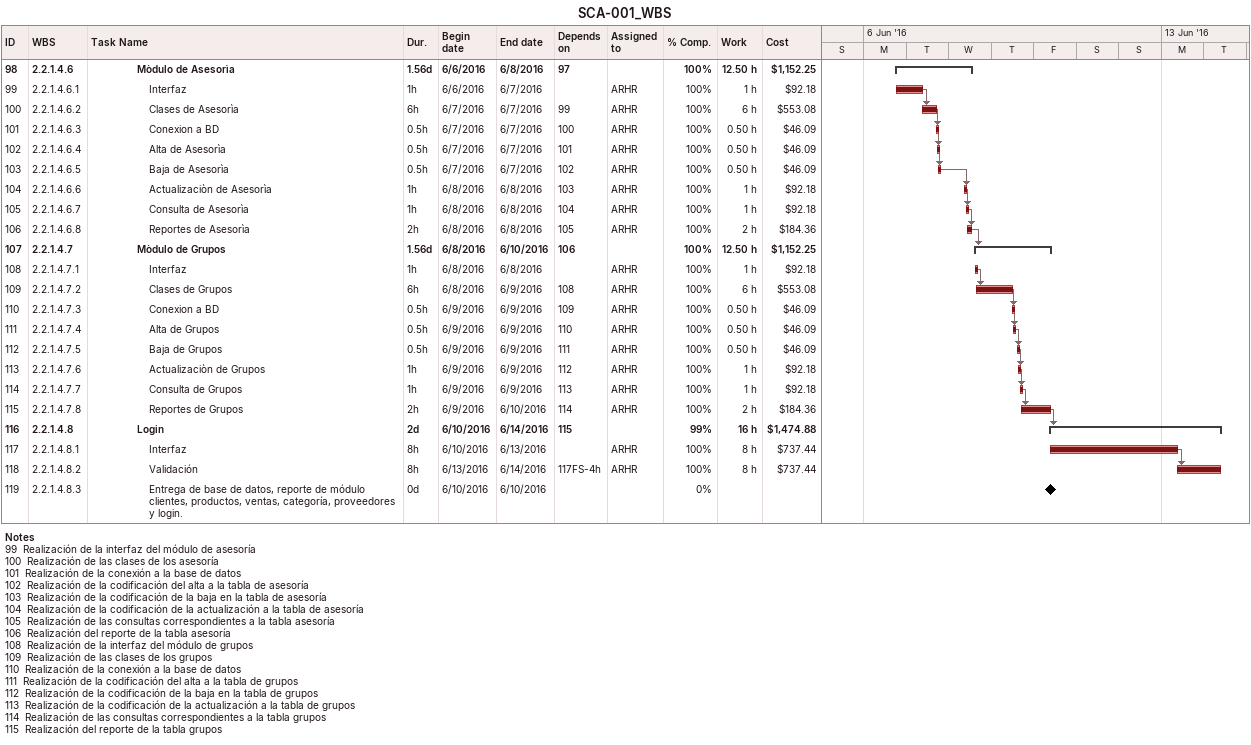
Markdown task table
SCA-001_WBS

| ID | WBS | Task | Duration | Start | Finish | Predecessors | Resources | % complete | Work (h) | Cost ($) |
|---|---|---|---|---|---|---|---|---|---|---|
| 98 | 2.2.1.4.6 | **Mòdulo de Asesorìa** | 1.56d | 2016-06-06 | 2016-06-08 | 97 |  | 100 | 12.50 | 1152.25 |
| 99 | 2.2.1.4.6.1 | Interfaz | 1h | 2016-06-06 | 2016-06-07 |  | ARHR | 100 | 1 | 92.18 |
| 100 | 2.2.1.4.6.2 | Clases de Asesorìa | 6h | 2016-06-07 | 2016-06-07 | 99 | ARHR | 100 | 6 | 553.08 |
| 101 | 2.2.1.4.6.3 | Conexion a BD | 0.5h | 2016-06-07 | 2016-06-07 | 100 | ARHR | 100 | 0.50 | 46.09 |
| 102 | 2.2.1.4.6.4 | Alta de Asesorìa | 0.5h | 2016-06-07 | 2016-06-07 | 101 | ARHR | 100 | 0.50 | 46.09 |
| 103 | 2.2.1.4.6.5 | Baja de Asesorìa | 0.5h | 2016-06-07 | 2016-06-07 | 102 | ARHR | 100 | 0.50 | 46.09 |
| 104 | 2.2.1.4.6.6 | Actualizaciòn de Asesorìa | 1h | 2016-06-08 | 2016-06-08 | 103 | ARHR | 100 | 1 | 92.18 |
| 105 | 2.2.1.4.6.7 | Consulta de Asesorìa | 1h | 2016-06-08 | 2016-06-08 | 104 | ARHR | 100 | 1 | 92.18 |
| 106 | 2.2.1.4.6.8 | Reportes de Asesorìa | 2h | 2016-06-08 | 2016-06-08 | 105 | ARHR | 100 | 2 | 184.36 |
| 107 | 2.2.1.4.7 | **Mòdulo de Grupos** | 1.56d | 2016-06-08 | 2016-06-10 | 106 |  | 100 | 12.50 | 1152.25 |
| 108 | 2.2.1.4.7.1 | Interfaz | 1h | 2016-06-08 | 2016-06-08 |  | ARHR | 100 | 1 | 92.18 |
| 109 | 2.2.1.4.7.2 | Clases de Grupos | 6h | 2016-06-08 | 2016-06-09 | 108 | ARHR | 100 | 6 | 553.08 |
| 110 | 2.2.1.4.7.3 | Conexion a BD | 0.5h | 2016-06-09 | 2016-06-09 | 109 | ARHR | 100 | 0.50 | 46.09 |
| 111 | 2.2.1.4.7.4 | Alta de Grupos | 0.5h | 2016-06-09 | 2016-06-09 | 110 | ARHR | 100 | 0.50 | 46.09 |
| 112 | 2.2.1.4.7.5 | Baja de Grupos | 0.5h | 2016-06-09 | 2016-06-09 | 111 | ARHR | 100 | 0.50 | 46.09 |
| 113 | 2.2.1.4.7.6 | Actualizaciòn de Grupos | 1h | 2016-06-09 | 2016-06-09 | 112 | ARHR | 100 | 1 | 92.18 |
| 114 | 2.2.1.4.7.7 | Consulta de Grupos | 1h | 2016-06-09 | 2016-06-09 | 113 | ARHR | 100 | 1 | 92.18 |
| 115 | 2.2.1.4.7.8 | Reportes de Grupos | 2h | 2016-06-09 | 2016-06-10 | 114 | ARHR | 100 | 2 | 184.36 |
| 116 | 2.2.1.4.8 | **Login** | 2d | 2016-06-10 | 2016-06-14 | 115 |  | 99 | 16 | 1474.88 |
| 117 | 2.2.1.4.8.1 | Interfaz | 8h | 2016-06-10 | 2016-06-13 |  | ARHR | 100 | 8 | 737.44 |
| 118 | 2.2.1.4.8.2 | Validación | 8h | 2016-06-13 | 2016-06-14 | 117FS-4h | ARHR | 100 | 8 | 737.44 |
| 119 | 2.2.1.4.8.3 | Entrega de base de datos, reporte de módulo clientes, productos, ventas, categoría, proveedores y login. | 0d | 2016-06-10 | 2016-06-10 |  |  | 0 |  |  |

Notes
- 99: Realización de la interfaz del módulo de asesoría
- 100: Realización de las clases de los asesoría
- 101: Realización de la conexión a la base de datos
- 102: Realización de la codificación del alta a la tabla de asesoría
- 103: Realización de la codificación de la baja en la tabla de asesoría
- 104: Realización de la codificación de la actualización a la tabla de asesoría
- 105: Realización de las consultas correspondientes a la tabla asesoría
- 106: Realización del reporte de la tabla asesoría
- 108: Realización de la interfaz del módulo de grupos
- 109: Realización de las clases de los grupos
- 110: Realización de la conexión a la base de datos
- 111: Realización de la codificación del alta a la tabla de grupos
- 112: Realización de la codificación de la baja en la tabla de grupos
- 113: Realización de la codificación de la actualización a la tabla de grupos
- 114: Realización de las consultas correspondientes a la tabla grupos
- 115: Realización del reporte de la tabla grupos
